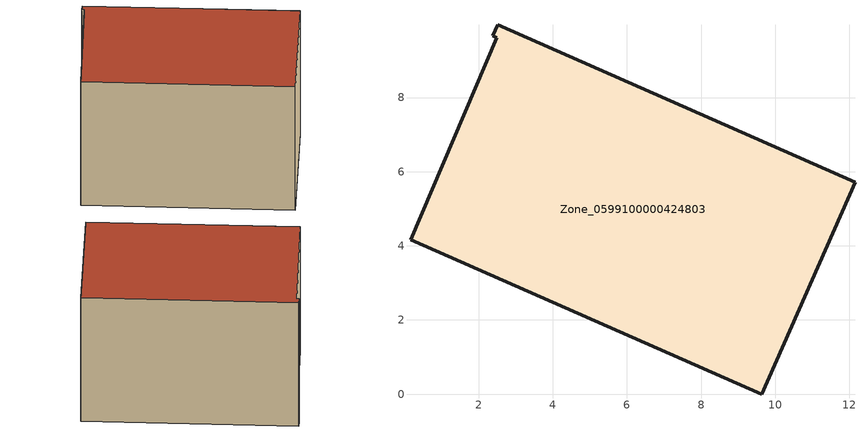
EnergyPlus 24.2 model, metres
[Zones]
Zone_0599100000424803
 floor ground (C_G): 0.16,4.17 2.5,9.62 2.38,9.66 2.52,9.96 12.15,5.72 9.64,0 z0
 wall outside (C_F): 9.64,0 12.15,5.72 2.52,9.96 2.38,9.66 2.5,9.62 0.16,4.17 9.64,0 z0:7.35
 roof outside (C_R): 2.5,9.62 0.16,4.17 9.64,0 12.15,5.72 2.52,9.96 2.38,9.66 z7.35
[BUILDING]
Pand.0599100000424803: North Axis=0; Terrain=City; Loads Convergence Tolerance Value=0.04; Temperature Convergence Tolerance Value=0.4; Solar Distribution=FullExterior; Maximum Number of Warmup Days=25; Minimum Number of Warmup Days=1
[Site:Location]
Rotterdam.The.Hague.AP_ZH_NLD Design_Conditions: Latitude=51.96; Longitude=4.45; Time Zone=1; Elevation=-4.5
[SITE:GROUNDTEMPERATURE:BUILDINGSURFACE]
18, 18, 18, 18, 18, 18, 18, 18, 18, 18, 18, 18
[MATERIAL] Thermal Absorptance=0.9; Solar Absorptance=0.7; Visible Absorptance=0.7
Name | Roughness | Thickness | Conductivity | Density | Specific Heat
G.TC.2006-2014 | MediumSmooth | 0.15 | 0.06 | 540 | 1210
F.TC.2006-2014 | Rough | 0.3 | 0.12 | 1920 | 840
R.TC.2006-2014 | MediumRough | 0.2 | 0.08 | 1500 | 1000
[CONSTRUCTION]
C_G: G.TC.2006-2014
C_F: F.TC.2006-2014
C_R: R.TC.2006-2014
[ZONE]
Zone_0599100000424803: Type=1; Multiplier=1; Ceiling Height=Autocalculate; Volume=Autocalculate; Floor Area=autocalculate; Part of Total Floor Area=Yes
[ZONEINFILTRATION:DESIGNFLOWRATE]
Infil_Zone_0599100000424803: Zone or ZoneList or Space or SpaceList=Zone_0599100000424803; Schedule=AlwaysOn; Design Flow Rate Calculation Method=Flow/Area; Flow Rate per Floor Area=0.0015; Constant Term Coefficient=1; Temperature Term Coefficient=0; Velocity Term Coefficient=0; Velocity Squared Term Coefficient=0
[HVACTEMPLATE:ZONE:IDEALLOADSAIRSYSTEM]
Zone_0599100000424803: Maximum Heating Supply Air Temperature=50; Minimum Cooling Supply Air Temperature=13; Maximum Heating Supply Air Humidity Ratio=0.0156; Minimum Cooling Supply Air Humidity Ratio=0.0077; Heating Limit=NoLimit; Cooling Limit=NoLimit; Dehumidification Control Type=ConstantSensibleHeatRatio; Cooling Sensible Heat Ratio=0.7; Dehumidification Setpoint=60; Humidification Control Type=None; Humidification Setpoint=30; Outdoor Air Method=None; Outdoor Air Flow Rate per Person=0.00944; Outdoor Air Flow Rate per Zone Floor Area=0; Outdoor Air Flow Rate per Zone=0; Demand Controlled Ventilation Type=None; Outdoor Air Economizer Type=NoEconomizer; Heat Recovery Type=None; Sensible Heat Recovery Effectiveness=0.7; Latent Heat Recovery Effectiveness=0.65
[ZONECONTROL:THERMOSTAT]
ThermostatControl_Zone_0599100000424803: Zone or ZoneList=Zone_0599100000424803; Control Type Schedule=DualSetpointControlType; Control 1=Thermostat_Zone_0599100000424803; Temperature Difference Between Cutout And Setpoint=0
[THERMOSTATSETPOINT:DUALSETPOINT]
Thermostat_Zone_0599100000424803: Heating Setpoint Temperature Schedule=HeatingSetpoint_Zone_0599100000424803; Cooling Setpoint Temperature Schedule=CoolingSetpoint_Zone_0599100000424803
[SCHEDULE:COMPACT]
HeatingSetpoint_Zone_0599100000424803: Through: 12/31, For: AllDays, Until: 24:00, 21
CoolingSetpoint_Zone_0599100000424803: Through: 12/31, For: AllDays, Until: 24:00, 24
DualSetpointControlType: Through: 12/31, For: AllDays, Until: 24:00, 4
AlwaysOn: Through: 12/31, For: AllDays, Until: 24:00, 1
